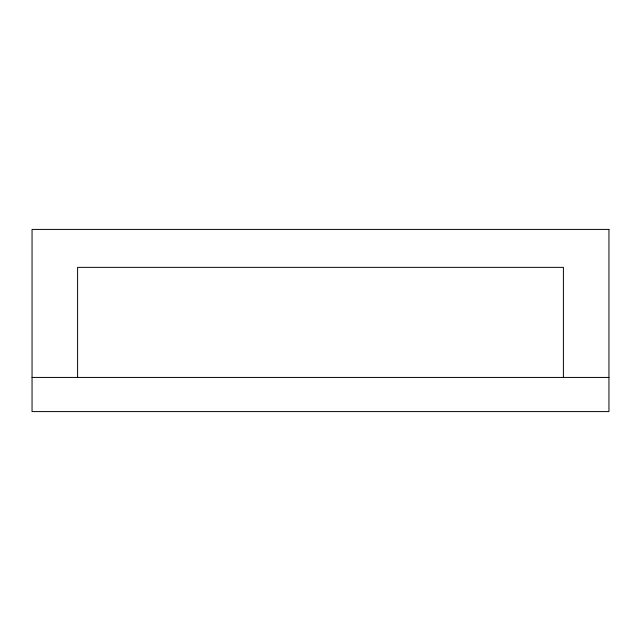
<?xml version="1.0" encoding="UTF-8"?>
<svg xmlns="http://www.w3.org/2000/svg" width="641" height="641" viewBox="0 0 641 641"><rect width="100%" height="100%" fill="white"/><g stroke="black" fill="none" stroke-linecap="round" stroke-linejoin="round"><path stroke-width="0.96" d="M32.05 377.429L608.95 377.429M563.407 377.429L563.407 267.361L77.593 267.361L77.593 377.429M608.95 229.414L32.05 229.414L32.05 411.586L608.95 411.586L608.95 229.414"/></g></svg>
